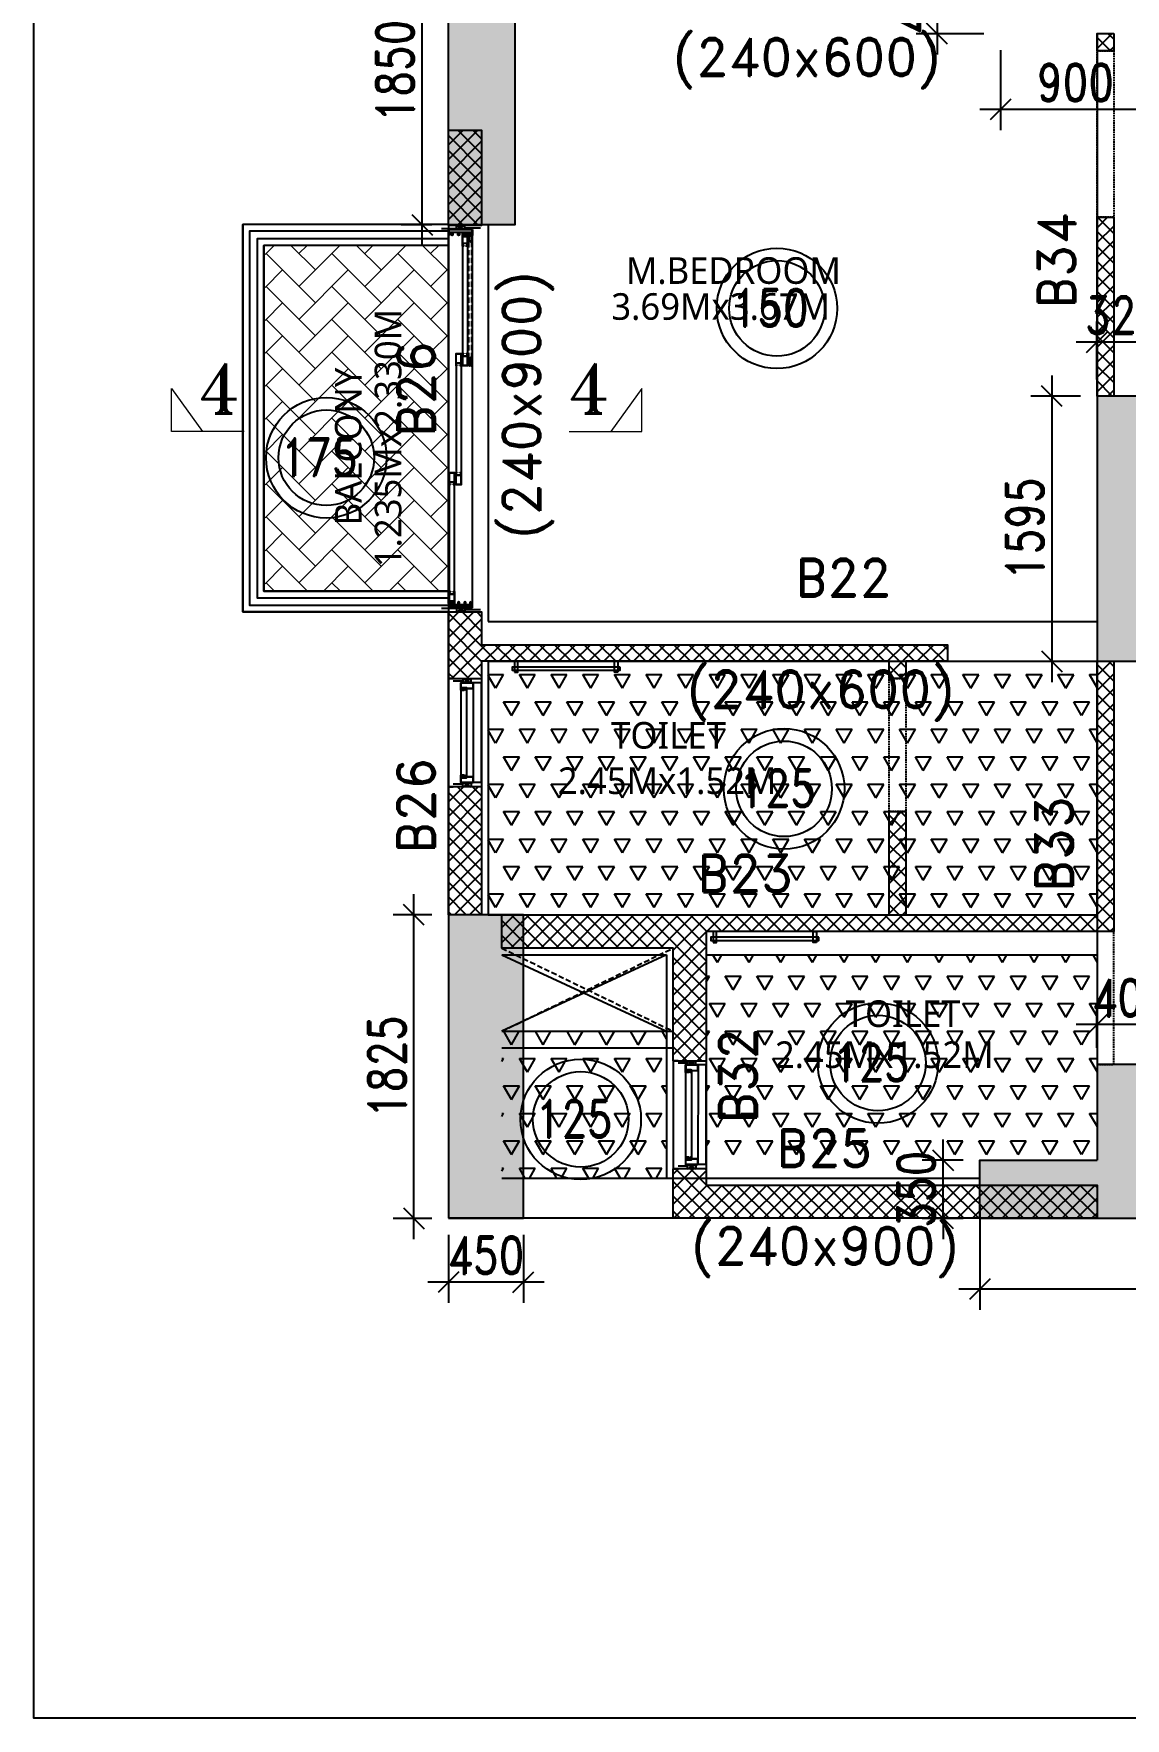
# Model space of a CAD drawing. Header units: millimetres. Extents: x 2061841 to 105821645, y -77612 to 48520811.
# Drawn here: x 105731241 to 105737807, y 48421234 to 48431366 of the extents above; entities that cross this region are included whole.
import ezdxf

# ---------------------------------------------------------------- set-up
doc = ezdxf.new("R2010")
doc.units = ezdxf.units.MM
doc.header["$LTSCALE"] = 10
doc.header["$MEASUREMENT"] = 0
doc.linetypes.add('$0$HIDDEN', pattern=[0.375, 0.25, -0.125])
doc.linetypes.add('HIDDEN2', pattern=[4.7625, 3.175, -1.5875])
for name, color, linetype in [('A-ANNO-LABL', 140, 'Continuous'), ('A-ELEV-HIDN', 54, 'HIDDEN2'), ('A-ELEV-LITE', 74, 'Continuous'), ('A-FLOR-HRAL', 200, 'Continuous'), ('A-GLAZ-FRAM', 74, 'Continuous'), ('A-WALL', 3, 'Continuous'), ('A-WALL-CILL', 140, 'Continuous'), ('A-WALL-FNSH', 8, 'Continuous'), ('A-WALL-PATT', 54, 'Continuous'), ('AP-SANR-FIXT', 74, 'Continuous'), ('AS-COLS', 2, 'Continuous'), ('S-BEAM', 4, 'Continuous'), ('S-BEAMNO.', 4, 'Continuous'), ('S-CUTOUT', 6, 'Continuous'), ('S-OPENING', 6, 'Continuous'), ('S-slab thk.', 2, 'Continuous'), ('S-Sunk', 8, 'Continuous'), ('xr_TDT02_Toilet_01_settingout$0$A-ELEV-FINE', 8, 'Continuous')]:
    doc.layers.add(name, color=color, linetype=linetype)
doc.layers.add('A-FIRE DOOR', color=1, linetype='Continuous', true_color=0xff0000)
for name, color, linetype, lineweight in [('S-Hatch Balcony', 8, 'Continuous', 5), ('S-STRCOL HATCH', 33, 'Continuous', 9), ('SEC-LINE', 1, 'Continuous', 15)]:
    doc.layers.add(name, color=color, linetype=linetype, lineweight=lineweight)
doc.styles.add('200', font='romand.shx', dxfattribs={"width": 0.8, "height": 225})
doc.styles.add('Lucida SU', font='l_10646.ttf')
doc.styles.add('RD', font='romand.shx', dxfattribs={"width": 0.9, "height": 225})
doc.styles.add('RT', font='romant.shx', dxfattribs={"height": 250})
doc.dimstyles.new('GR1', dxfattribs={"dimtxt": 225, "dimasz": 125, "dimexe": 125, "dimexo": 100, "dimgap": 50, "dimtad": 1, "dimdec": 0, "dimzin": 3, "dimdsep": 46, "dimtxsty": '200', "dimblk1": 'OBLIQUE', "dimblk2": 'OBLIQUE', "dimsah": 1, "dimcen": 0.0625, "dimdle": 125, "dimclrd": 3, "dimclre": 3, "dimclrt": 2, "dimadec": 0, "dimazin": 0, "dimtfac": 1, "dimtdec": 0, "dimtix": 1, "dimtmove": 0, "dimatfit": 3, "dimfxl": 1, "dimtolj": 1, "dimtzin": 0, "dimarcsym": 0})
pattern_1 = [(135, (101911631.5, 48122568.903), (-44.9012806, -44.9012806), []), (225, (101911631.5, 48122568.903), (44.9012806, -44.9012806), [])]
pattern_2 = [(60, (310081.56, 0), (-95.24999982, 164.97783931), [95.25, -95.25]), (120, (310081.56, 0), (-190.49999982, 1e-07), [95.25, -95.25]), (0, (310033.94, 82.49), (95.25, 164.9778392), [95.25, -95.25])]

# ---------------------------------------------------------------- blocks, each defined once
blk = doc.blocks.new('Alframe Door 3T+W')
for p, q in [((35, 146), (0, 146)), ((0, 146), (0, 0)), ((1, 2), (1, 144)), ((1, 144), (16, 144)), ((16, 144), (16, 2)), ((18, 129), (18, 144)), ((18, 144), (35, 144)), ((34, 129), (18, 129)), ((18, 90), (18, 119)), ((18, 119), (34, 119)), ((35, 144), (35, 146)), ((0, 0), (35, 0)), ((16, 2), (1, 2)), ((34, 90), (18, 90)), ((18, 51), (18, 80)), ((18, 80), (34, 80)), ((34, 51), (18, 51)), ((18, 17), (18, 41)), ((18, 41), (34, 41)), ((35, 17), (18, 17)), ((18, 2), (18, 11)), ((18, 11), (35, 11)), ((35, 2), (18, 2)), ((35, 0), (35, 2))]:
    blk.add_line(p, q)
for centre, start, end in [((23, 124), 336, 24), ((23, 85), 336, 24), ((23, 46), 336, 24), ((23, 14), 346.3245, 13.6755)]:
    blk.add_arc(centre, 12.3, start, end)
blk = doc.blocks.new('Alframe Win shutter wmesh')
for points in [[(7, -46), (7, 0), (4, 0), (4, -1), (6, -1), (6, -13), (-6, -13), (-6, -1), (-4, -1), (-4, 0), (-8, 0), (-8, -50), (-1, -50), (-1, -48), (-2, -48), (-2, -49), (-6, -49), (-6, -46)], [(6, -14), (-6, -14), (-6, -45), (6, -45)]]:
    blk.add_lwpolyline(points, close=True)
blk = doc.blocks.new('Al frame Door shutter 1')
blk.add_lwpolyline([(8, -60), (15, -60), (15, 15), (8, 15), (8, 13), (13, 13), (13, 0), (-14, 0), (-14, 13), (-8, 13), (-8, 15), (-15, 15), (-15, -60), (-8, -60), (-8, -58), (-14, -58), (-14, -45), (13, -45), (13, -58), (8, -58), (8, -60)])
blk.add_lwpolyline([(-14, -44), (13, -44), (13, -2), (-14, -2)], close=True)
blk = doc.blocks.new('Al frame Door shutter 2')
for p, q in [((-8, 75), (-15, 75)), ((-14, 60), (-14, 73)), ((-14, 73), (-8, 73)), ((14, 60), (-14, 60)), ((14, 58), (-14, 58)), ((-14, 58), (-14, 2)), ((-14, 2), (14, 2)), ((-8, 73), (-8, 75)), ((15, 75), (8, 75)), ((8, 75), (8, 73)), ((8, 73), (14, 73)), ((14, 73), (14, 60)), ((14, 2), (14, 58)), ((15, 34), (15, 75)), ((15, 34), (19, 34)), ((19, 33), (15, 33)), ((21, 37), (19, 34)), ((22, 36), (19, 33)), ((22, 36), (21, 37))]:
    blk.add_line(p, q)
blk.add_lwpolyline([(-15, 75), (-15, 0), (15, 0), (15, 33)])
blk = doc.blocks.new('*U693')
for p, q in [((50, 179), (2275, 179)), ((124, 173), (764, 173)), ((124, 143), (764, 143)), ((1480, 133), (839, 133)), ((1480, 103), (839, 103)), ((50, 33), (2266, 33)), ((2201, 94), (1555, 94)), ((2201, 64), (1555, 64))]:
    blk.add_line(p, q)
at = {"linetype": 'HIDDEN2'}
for p, q in [((1526, 55), (2230, 55)), ((2226, 40), (1530, 40))]:
    blk.add_line(p, q, dxfattribs=at)
at = {"color": 251}
for points in [[(25, 81), (0, 81), (25, 131), (0, 131), (25, 81), (25, 131)], [(2300, 81), (2325, 81), (2300, 131), (2325, 131), (2300, 81), (2300, 131)]]:
    blk.add_lwpolyline(points, dxfattribs=at)
at = {"layer": 'A-WALL-FNSH'}
for p, q in [((20, 131), (20, 220)), ((2305, 131), (2305, 220)), ((15, 81), (15, -15)), ((2310, 81), (2310, -15))]:
    blk.add_line(p, q, dxfattribs=at)
blk.add_blockref('Alframe Door 3T+W', (25, 33))
at = {"xscale": -1}
for name, p, rotation in [('Al frame Door shutter 1', (64, 158), 90), ('Al frame Door shutter 2', (839, 158), 90), ('Al frame Door shutter 2', (764, 118), 270), ('Al frame Door shutter 2', (1555, 118), 90), ('Al frame Door shutter 2', (1480, 79), 270), ('Al frame Door shutter 1', (2261, 79), 270), ('Alframe Win shutter wmesh', (2276, 47), 270)]:
    blk.add_blockref(name, p, dxfattribs=dict(at, rotation=rotation))
blk.add_blockref('Alframe Door 3T+W', (2300, 33), dxfattribs=at)
at = {"rotation": 90.00000000000001}
blk.add_blockref('Alframe Win shutter wmesh', (1480, 47), dxfattribs=at)
blk = doc.blocks.new('xr_TDT02_Toilet_01_settingout$0$i dont know')
at = {"layer": 'AP-SANR-FIXT', "ltscale": 0.2}
blk.add_lwpolyline([(19553, 3403), (20203, 3403), (20203, 3422), (19553, 3422)], close=True, dxfattribs=at)
at = {"layer": 'AP-SANR-FIXT', "ltscale": 0.2, "elevation": 0}
for points in [[(19568, 3434), (19588, 3434), (19588, 3368), (19568, 3368)], [(20188, 3434), (20168, 3434), (20168, 3368), (20188, 3368)]]:
    blk.add_lwpolyline(points, close=True, dxfattribs=at)
blk = doc.blocks.new('Win clip')
for points in [[(14, 1), (14, 9), (18, 9), (18, 8), (19, 8), (19, 9), (20, 9), (20, 10), (0, 10), (0, 0), (3, 0), (3, -1), (2, -1), (2, -2), (5, -2), (5, 0), (17, 0), (17, -1), (15, -1), (15, -2), (18, -2), (18, 1)], [(1, 9), (13, 9), (13, 1), (1, 1)]]:
    blk.add_lwpolyline(points, close=True)
at = {"layer": 'Defpoints'}
blk.add_line((28, 3), (22, 3), dxfattribs=at)
blk = doc.blocks.new('*U695')
at = {"color": 251}
for p, q in [((0, 88), (25, 88)), ((25, 88), (0, 38)), ((0, 88), (25, 38)), ((25, 38), (0, 38)), ((650, 88), (625, 88)), ((625, 88), (650, 38)), ((650, 88), (625, 38)), ((625, 38), (650, 38))]:
    blk.add_line(p, q, dxfattribs=at)
for p, q in [((60, 25), (590, 25)), ((70, 100), (590, 100)), ((70, 65), (590, 65))]:
    blk.add_line(p, q)
for points in [[(62, 70), (62, 67), (55, 67), (55, 85), (59, 85), (59, 84), (60, 84), (60, 88), (59, 88), (59, 87), (55, 87), (55, 99), (59, 99), (59, 97), (60, 97), (60, 100), (25, 100), (25, 25), (60, 25), (60, 65), (70, 65), (70, 70)], [(69, 69), (68, 69), (68, 70), (70, 70), (68, 70), (68, 69), (69, 69), (69, 67), (63, 67), (63, 69)], [(588, 70), (588, 67), (595, 67), (595, 85), (591, 85), (591, 84), (590, 84), (590, 88), (591, 88), (591, 87), (595, 87), (595, 99), (591, 99), (591, 97), (590, 97), (590, 100), (625, 100), (625, 25), (590, 25), (590, 65), (580, 65), (580, 70)], [(581, 69), (582, 69), (582, 70), (580, 70), (582, 70), (582, 69), (581, 69), (581, 67), (587, 67), (587, 69)]]:
    blk.add_lwpolyline(points)
for points in [[(59, 26), (26, 26), (26, 99), (54, 99), (54, 65), (59, 65)], [(65, 80), (65, 79), (63, 79), (65, 79), (65, 80), (62, 80)], [(585, 80), (585, 79), (587, 79), (585, 79), (585, 80), (588, 80)], [(591, 26), (624, 26), (624, 99), (596, 99), (596, 65), (591, 65)]]:
    blk.add_lwpolyline(points, close=True)
at = {"layer": 'A-WALL-CILL'}
blk.add_line((625, -25), (25, -25), dxfattribs=at)
blk.add_lwpolyline([(0, 145), (0, 175), (650, 175), (650, 145)], dxfattribs=at)
at = {"layer": 'A-WALL-FNSH'}
for p, q in [((15, 88), (15, 145)), ((635, 88), (635, 145)), ((25, -25), (25, 35)), ((625, -25), (625, 35))]:
    blk.add_line(p, q, dxfattribs=at)
at = {"rotation": 270}
blk.add_blockref('Win clip', (60, 100), dxfattribs=at)
at = {"xscale": -1, "rotation": 90}
blk.add_blockref('Win clip', (590, 100), dxfattribs=at)
blk = doc.blocks.new('*U700')
at = {"color": 251}
for p, q in [((0, 88), (25, 88)), ((25, 88), (0, 38)), ((0, 88), (25, 38)), ((25, 38), (0, 38)), ((650, 88), (625, 88)), ((625, 88), (650, 38)), ((650, 88), (625, 38)), ((625, 38), (650, 38))]:
    blk.add_line(p, q, dxfattribs=at)
for p, q in [((60, 25), (590, 25)), ((70, 100), (590, 100)), ((70, 65), (590, 65))]:
    blk.add_line(p, q)
for points in [[(62, 70), (62, 67), (55, 67), (55, 85), (59, 85), (59, 84), (60, 84), (60, 88), (59, 88), (59, 87), (55, 87), (55, 99), (59, 99), (59, 97), (60, 97), (60, 100), (25, 100), (25, 25), (60, 25), (60, 65), (70, 65), (70, 70)], [(69, 69), (68, 69), (68, 70), (70, 70), (68, 70), (68, 69), (69, 69), (69, 67), (63, 67), (63, 69)], [(588, 70), (588, 67), (595, 67), (595, 85), (591, 85), (591, 84), (590, 84), (590, 88), (591, 88), (591, 87), (595, 87), (595, 99), (591, 99), (591, 97), (590, 97), (590, 100), (625, 100), (625, 25), (590, 25), (590, 65), (580, 65), (580, 70)], [(581, 69), (582, 69), (582, 70), (580, 70), (582, 70), (582, 69), (581, 69), (581, 67), (587, 67), (587, 69)]]:
    blk.add_lwpolyline(points)
for points in [[(59, 26), (26, 26), (26, 99), (54, 99), (54, 65), (59, 65)], [(65, 80), (65, 79), (63, 79), (65, 79), (65, 80), (62, 80)], [(585, 80), (585, 79), (587, 79), (585, 79), (585, 80), (588, 80)], [(591, 26), (624, 26), (624, 99), (596, 99), (596, 65), (591, 65)]]:
    blk.add_lwpolyline(points, close=True)
at = {"layer": 'A-WALL-CILL'}
blk.add_line((625, -25), (25, -25), dxfattribs=at)
blk.add_lwpolyline([(0, 145), (0, 175), (650, 175), (650, 145)], dxfattribs=at)
at = {"layer": 'A-WALL-FNSH'}
for p, q in [((15, 88), (15, 145)), ((635, 88), (635, 145)), ((25, -25), (25, 35)), ((625, -25), (625, 35))]:
    blk.add_line(p, q, dxfattribs=at)
at = {"rotation": 270}
blk.add_blockref('Win clip', (60, 100), dxfattribs=at)
at = {"xscale": -1, "rotation": 90}
blk.add_blockref('Win clip', (590, 100), dxfattribs=at)
blk = doc.blocks.new('_Oblique')
at = {"color": 0, "linetype": 'ByBlock', "lineweight": -2}
blk.add_line((-0.5, -0.5), (0.5, 0.5), dxfattribs=at)
blk = doc.blocks.new('*D1011')
at = {"layer": 'AS-COLS', "color": 3, "lineweight": -2, "transparency": 16777216}
for p, q in [((102970736, 48522156), (102970736, 48521747)), ((102971186, 48522156), (102971186, 48521747)), ((102971311, 48521872), (102970611, 48521872))]:
    blk.add_line(p, q, dxfattribs=at)
at = {"layer": 'Defpoints', "color": 0, "transparency": 16777216}
for p in [(102970736, 48522256), (102971186, 48522256), (102970736, 48521872)]:
    blk.add_point(p, dxfattribs=at)
at = {"layer": 'AS-COLS', "color": 3, "lineweight": -2, "transparency": 16777216, "xscale": 125, "yscale": 125, "zscale": 125, "rotation": 180}
blk.add_blockref('_Oblique', (102970736, 48521872), dxfattribs=at)
at = {"layer": 'AS-COLS', "color": 3, "lineweight": -2, "transparency": 16777216, "xscale": 125, "yscale": 125, "zscale": 125}
blk.add_blockref('_Oblique', (102971186, 48521872), dxfattribs=at)
at = {"layer": 'AS-COLS', "color": 2, "transparency": 16777216, "insert": (102970961, 48522034), "char_height": 225, "attachment_point": 5, "style": '200'}
blk.add_mtext('\\A1;450', dxfattribs=at)
blk = doc.blocks.new('*D1012')
at = {"layer": 'AS-COLS', "color": 3, "lineweight": -2, "transparency": 16777216}
for p, q in [((102970528, 48522131), (102970528, 48524206)), ((102970636, 48524081), (102970403, 48524081)), ((102970636, 48522256), (102970403, 48522256))]:
    blk.add_line(p, q, dxfattribs=at)
at = {"layer": 'Defpoints', "color": 0, "transparency": 16777216}
for p in [(102970528, 48524081), (102970736, 48524081), (102970736, 48522256)]:
    blk.add_point(p, dxfattribs=at)
at = {"layer": 'AS-COLS', "color": 3, "lineweight": -2, "transparency": 16777216, "xscale": 125, "yscale": 125, "zscale": 125}
for p, rotation in [((102970528, 48524081), 90), ((102970528, 48522256), 270)]:
    blk.add_blockref('_Oblique', p, dxfattribs=dict(at, rotation=rotation))
at = {"layer": 'AS-COLS', "color": 2, "transparency": 16777216, "insert": (102970366, 48523169), "char_height": 225, "attachment_point": 5, "rotation": 90, "style": '200'}
blk.add_mtext('\\A1;1825', dxfattribs=at)
blk = doc.blocks.new('*D1013')
at = {"layer": 'AS-COLS', "color": 3, "lineweight": -2, "transparency": 16777216}
for p, q in [((102974364, 48527326), (102974364, 48525481)), ((102974536, 48527201), (102974239, 48527201)), ((102974536, 48525606), (102974239, 48525606))]:
    blk.add_line(p, q, dxfattribs=at)
at = {"layer": 'Defpoints', "color": 0, "transparency": 16777216}
for p in [(102974636, 48527201), (102974364, 48525606), (102974636, 48525606)]:
    blk.add_point(p, dxfattribs=at)
at = {"layer": 'AS-COLS', "color": 3, "lineweight": -2, "transparency": 16777216, "xscale": 125, "yscale": 125, "zscale": 125}
for p, rotation in [((102974364, 48527201), 90), ((102974364, 48525606), 270)]:
    blk.add_blockref('_Oblique', p, dxfattribs=dict(at, rotation=rotation))
at = {"layer": 'AS-COLS', "color": 2, "transparency": 16777216, "insert": (102974202, 48526404), "char_height": 225, "attachment_point": 5, "rotation": 90, "style": '200'}
blk.add_mtext('\\A1;1595', dxfattribs=at)
blk = doc.blocks.new('*D1014')
at = {"layer": 'AS-COLS', "color": 3, "lineweight": -2, "transparency": 16777216}
for p, q in [((102974636, 48527301), (102974636, 48527651)), ((102974956, 48527301), (102974956, 48527651)), ((102974636, 48527526), (102974511, 48527526)), ((102974956, 48527526), (102974636, 48527526)), ((102974956, 48527526), (102975081, 48527526))]:
    blk.add_line(p, q, dxfattribs=at)
at = {"layer": 'Defpoints', "color": 0, "transparency": 16777216}
for p in [(102974636, 48527526), (102974636, 48527201), (102974956, 48527201)]:
    blk.add_point(p, dxfattribs=at)
at = {"layer": 'AS-COLS', "color": 3, "lineweight": -2, "transparency": 16777216, "xscale": 125, "yscale": 125, "zscale": 125}
blk.add_blockref('_Oblique', (102974636, 48527526), dxfattribs=at)
at = {"layer": 'AS-COLS', "color": 3, "lineweight": -2, "transparency": 16777216, "xscale": 125, "yscale": 125, "zscale": 125, "rotation": 180}
blk.add_blockref('_Oblique', (102974956, 48527526), dxfattribs=at)
at = {"layer": 'AS-COLS', "color": 2, "transparency": 16777216, "insert": (102974796, 48527688), "char_height": 225, "attachment_point": 5, "style": '200'}
blk.add_mtext('\\A1;320', dxfattribs=at)
blk = doc.blocks.new('*D1017')
at = {"layer": 'AS-COLS', "color": 3, "lineweight": -2, "transparency": 16777216}
for p, q in [((102973674, 48529831), (102973674, 48529956)), ((102973956, 48529831), (102973549, 48529831)), ((102973674, 48529831), (102973674, 48529381)), ((102973956, 48529381), (102973549, 48529381)), ((102973674, 48529381), (102973674, 48529256))]:
    blk.add_line(p, q, dxfattribs=at)
at = {"layer": 'Defpoints', "color": 0, "transparency": 16777216}
for p in [(102974056, 48529831), (102973674, 48529381), (102974056, 48529381)]:
    blk.add_point(p, dxfattribs=at)
at = {"layer": 'AS-COLS', "color": 3, "lineweight": -2, "transparency": 16777216, "xscale": 125, "yscale": 125, "zscale": 125}
for p, rotation in [((102973674, 48529831), 270), ((102973674, 48529381), 90)]:
    blk.add_blockref('_Oblique', p, dxfattribs=dict(at, rotation=rotation))
at = {"layer": 'AS-COLS', "color": 2, "transparency": 16777216, "insert": (102973511, 48529606), "char_height": 225, "attachment_point": 5, "rotation": 90, "style": '200'}
blk.add_mtext('\\A1;450', dxfattribs=at)
blk = doc.blocks.new('*D1018')
at = {"layer": 'AS-COLS', "color": 3, "lineweight": -2, "transparency": 16777216}
for p, q in [((102974056, 48529281), (102974056, 48528800)), ((102974956, 48529281), (102974956, 48528800)), ((102975081, 48528925), (102973931, 48528925))]:
    blk.add_line(p, q, dxfattribs=at)
at = {"layer": 'Defpoints', "color": 0, "transparency": 16777216}
for p in [(102974056, 48529381), (102974956, 48529381), (102974056, 48528925)]:
    blk.add_point(p, dxfattribs=at)
at = {"layer": 'AS-COLS', "color": 3, "lineweight": -2, "transparency": 16777216, "xscale": 125, "yscale": 125, "zscale": 125, "rotation": 180}
blk.add_blockref('_Oblique', (102974056, 48528925), dxfattribs=at)
at = {"layer": 'AS-COLS', "color": 3, "lineweight": -2, "transparency": 16777216, "xscale": 125, "yscale": 125, "zscale": 125}
blk.add_blockref('_Oblique', (102974956, 48528925), dxfattribs=at)
at = {"layer": 'AS-COLS', "color": 2, "transparency": 16777216, "insert": (102974506, 48529088), "char_height": 225, "attachment_point": 5, "style": '200'}
blk.add_mtext('\\A1;900', dxfattribs=at)
blk = doc.blocks.new('*D1019')
at = {"layer": 'AS-COLS', "color": 3, "lineweight": -2, "transparency": 16777216}
for p, q in [((102970577, 48528107), (102970577, 48530207)), ((102970635, 48530082), (102970452, 48530082)), ((102970635, 48528232), (102970452, 48528232))]:
    blk.add_line(p, q, dxfattribs=at)
at = {"layer": 'Defpoints', "color": 0, "transparency": 16777216}
for p in [(102970577, 48530082), (102970735, 48530082), (102970735, 48528232)]:
    blk.add_point(p, dxfattribs=at)
at = {"layer": 'AS-COLS', "color": 3, "lineweight": -2, "transparency": 16777216, "xscale": 125, "yscale": 125, "zscale": 125}
for p, rotation in [((102970577, 48530082), 90), ((102970577, 48528232), 270)]:
    blk.add_blockref('_Oblique', p, dxfattribs=dict(at, rotation=rotation))
at = {"layer": 'AS-COLS', "color": 2, "transparency": 16777216, "insert": (102970414, 48529157), "char_height": 225, "attachment_point": 5, "rotation": 90, "style": '200'}
blk.add_mtext('\\A1;1850', dxfattribs=at)
blk = doc.blocks.new('A$C21A8152F')
at = {"layer": 'SEC-LINE'}
for p, q in [((513, 311), (292, 3)), ((513, 3), (513, 311)), ((-7, 3), (513, 3))]:
    blk.add_line(p, q, dxfattribs=at)
blk = doc.blocks.new('*D1077')
at = {"layer": 'AS-COLS', "color": 3, "lineweight": -2, "transparency": 16777216}
for p, q in [((102973931, 48522326), (102973931, 48521705)), ((102976506, 48522354), (102976506, 48521705)), ((102976631, 48521830), (102973806, 48521830))]:
    blk.add_line(p, q, dxfattribs=at)
at = {"layer": 'Defpoints', "color": 0, "transparency": 16777216}
for p in [(102973931, 48522426), (102976506, 48522454), (102973931, 48521830)]:
    blk.add_point(p, dxfattribs=at)
at = {"layer": 'AS-COLS', "color": 3, "lineweight": -2, "transparency": 16777216, "xscale": 125, "yscale": 125, "zscale": 125, "rotation": 180}
blk.add_blockref('_Oblique', (102973931, 48521830), dxfattribs=at)
at = {"layer": 'AS-COLS', "color": 3, "lineweight": -2, "transparency": 16777216, "xscale": 125, "yscale": 125, "zscale": 125}
blk.add_blockref('_Oblique', (102976506, 48521830), dxfattribs=at)
at = {"layer": 'AS-COLS', "color": 2, "transparency": 16777216, "insert": (102975219, 48521993), "char_height": 225, "attachment_point": 5, "style": '200'}
blk.add_mtext('\\A1;2575', dxfattribs=at)
blk = doc.blocks.new('*D1079')
at = {"layer": 'AS-COLS', "color": 3, "lineweight": -2, "transparency": 16777216}
for p, q in [((102974636, 48523281), (102974636, 48523546)), ((102975036, 48523281), (102975036, 48523546)), ((102974636, 48523421), (102974511, 48523421)), ((102975036, 48523421), (102974636, 48523421)), ((102975036, 48523421), (102975161, 48523421))]:
    blk.add_line(p, q, dxfattribs=at)
at = {"layer": 'Defpoints', "color": 0, "transparency": 16777216}
for p in [(102974636, 48523421), (102974636, 48523181), (102975036, 48523181)]:
    blk.add_point(p, dxfattribs=at)
at = {"layer": 'AS-COLS', "color": 3, "lineweight": -2, "transparency": 16777216, "xscale": 125, "yscale": 125, "zscale": 125}
blk.add_blockref('_Oblique', (102974636, 48523421), dxfattribs=at)
at = {"layer": 'AS-COLS', "color": 3, "lineweight": -2, "transparency": 16777216, "xscale": 125, "yscale": 125, "zscale": 125, "rotation": 180}
blk.add_blockref('_Oblique', (102975036, 48523421), dxfattribs=at)
at = {"layer": 'AS-COLS', "color": 2, "transparency": 16777216, "insert": (102974836, 48523583), "char_height": 225, "attachment_point": 5, "style": '200'}
blk.add_mtext('\\A1;400', dxfattribs=at)
blk = doc.blocks.new('*D1080')
at = {"layer": 'AS-COLS', "color": 3, "lineweight": -2, "transparency": 16777216}
for p, q in [((102973710, 48522606), (102973710, 48522731)), ((102973831, 48522606), (102973585, 48522606)), ((102973710, 48522256), (102973710, 48522606)), ((102973831, 48522256), (102973585, 48522256)), ((102973710, 48522256), (102973710, 48522131))]:
    blk.add_line(p, q, dxfattribs=at)
at = {"layer": 'Defpoints', "color": 0, "transparency": 16777216}
for p in [(102973710, 48522606), (102973931, 48522606), (102973931, 48522256)]:
    blk.add_point(p, dxfattribs=at)
at = {"layer": 'AS-COLS', "color": 3, "lineweight": -2, "transparency": 16777216, "xscale": 125, "yscale": 125, "zscale": 125}
for p, rotation in [((102973710, 48522606), 270), ((102973710, 48522256), 90)]:
    blk.add_blockref('_Oblique', p, dxfattribs=dict(at, rotation=rotation))
at = {"layer": 'AS-COLS', "color": 2, "transparency": 16777216, "insert": (102973548, 48522431), "char_height": 225, "attachment_point": 5, "rotation": 90, "style": '200'}
blk.add_mtext('\\A1;350', dxfattribs=at)
blk = doc.blocks.new('TOWER-A TYPICAL FLOOR FRAMING PLAN N')
at = {"layer": 'A-WALL-PATT'}
h = blk.add_hatch(dxfattribs=at)
h.set_pattern_fill('ANSI37', color=8, scale=20, angle=90)
h.set_pattern_definition(pattern_1)
edge = h.paths.add_edge_path()
edge.add_line((102974736.3, 48529381.3), (102974736.3, 48529277.6))
edge.add_line((102974736.3, 48529277.6), (102974636.3, 48529277.6))
edge.add_line((102974636.3, 48529277.6), (102974636.3, 48529381.9))
edge.add_line((102974636.3, 48529381.9), (102974736.3, 48529381.9))
h = blk.add_hatch(dxfattribs=at)
h.set_pattern_fill('ANSI37', color=8, scale=20, angle=90)
h.set_pattern_definition(pattern_1)
h.paths.add_polyline_path([(102970735.2, 48528228), (102970735.2, 48528801.4), (102970935.2, 48528801.4), (102970935.2, 48528228)])
h = blk.add_hatch(dxfattribs=at)
h.set_pattern_fill('ANSI37', color=8, scale=20, angle=90)
h.set_pattern_definition(pattern_1)
h.paths.add_polyline_path([(102974736.3, 48528277.6), (102974736.3, 48527201.3), (102974636.3, 48527201.3), (102974636.3, 48528277.6), (102974736.3, 48528277.6)])
h = blk.add_hatch(dxfattribs=at)
h.set_pattern_fill('ANSI37', color=8, scale=20, angle=90)
h.set_pattern_definition(pattern_1)
h.paths.add_polyline_path([(102970935.2, 48524852), (102970735.2, 48524852), (102970735.2, 48524081.3), (102970935.2, 48524081.3)])
h.paths.add_polyline_path([(102970735.2, 48525502), (102970935.2, 48525502), (102970935.2, 48525606.3), (102973386.3, 48525606.3), (102973386.3, 48525503), (102973486.3, 48525503), (102973486.3, 48525606.3), (102973736.3, 48525606.3), (102973736.3, 48525706.3), (102970935.2, 48525706.3), (102970935.2, 48525903), (102970735.2, 48525903)])
h = blk.add_hatch(dxfattribs=at)
h.set_pattern_fill('ANSI37', color=8, scale=20, angle=90)
h.set_pattern_definition(pattern_1)
h.paths.add_polyline_path([(102972086.3, 48523204.1), (102972286.3, 48523204.1), (102972286.3, 48523981.3), (102974736.3, 48523981.3), (102974736.3, 48525606.9), (102974636.3, 48525606.9), (102974636.3, 48524081.3), (102973486.3, 48524081.3), (102973486.3, 48524703), (102973386.3, 48524703), (102973386.3, 48524081.3), (102971056.3, 48524081.3), (102971056.3, 48523881.3), (102972086.3, 48523881.3)])
h.paths.add_polyline_path([(102972286.3, 48522554.1), (102972086.3, 48522554.1), (102972086.3, 48522256.3), (102974636.3, 48522256.3), (102974636.3, 48522456.3), (102972286.3, 48522456.3)])
at = {"layer": 'S-Hatch Balcony'}
h = blk.add_hatch(dxfattribs=at)
h.set_pattern_fill('AR-HBONE', color=256, scale=35, style=0)
h.set_pattern_definition([(45, (102426801.17, 48829587.81), (2e-14, 197.9899), [420, -140]), (135, (102426900.16, 48829686.8), (2e-14, 197.9899), [420, -140])])
h.paths.add_polyline_path([(102970737.6, 48528108), (102969632.3, 48528108), (102969632.3, 48526028), (102970737.6, 48526028)])
at = {"layer": 'S-STRCOL HATCH'}
h = blk.add_hatch(color=256, dxfattribs=at)
h.dxf.hatch_style = 1
h.paths.add_polyline_path([(102970735.4, 48528232.4), (102970735.3, 48530082), (102971135.3, 48530082), (102971135.4, 48528232.4), (102970735.4, 48528232.4)])
h = blk.add_hatch(color=256, dxfattribs=at)
h.dxf.hatch_style = 1
h.paths.add_polyline_path([(102974636.3, 48525607), (102974956.3, 48525607), (102974956.3, 48527201.3), (102974636.3, 48527201.3)])
h = blk.add_hatch(color=256, dxfattribs=at)
h.dxf.hatch_style = 1
h.paths.add_polyline_path([(102970736.3, 48522257), (102971186.3, 48522256.3), (102971186.3, 48524081.3), (102970736.3, 48524082)])
h = blk.add_hatch(color=256, dxfattribs=at)
h.dxf.hatch_style = 1
h.paths.add_polyline_path([(102974636.3, 48522606.3), (102975036.3, 48522606.3), (102975036.3, 48523182), (102974636.3, 48523182)])
h = blk.add_hatch(color=256, dxfattribs=at)
h.dxf.hatch_style = 1
h.paths.add_polyline_path([(102973929.8, 48522606.3), (102973929.8, 48522256.3), (102976506.3, 48522256.3), (102976506.3, 48522606.3), (102973929.8, 48522606.3)])
at = {"layer": 'S-Sunk'}
h = blk.add_hatch(dxfattribs=at)
h.set_pattern_fill('TRIANG', color=8, scale=20, style=0)
h.set_pattern_definition(pattern_2)
h.paths.add_polyline_path([(102970975.2, 48525606.3), (102974636.3, 48525606.3), (102974636.3, 48524081.2), (102970975.2, 48524081.2)])
h = blk.add_hatch(dxfattribs=at)
h.set_pattern_fill('TRIANG', color=8, scale=20, style=0)
h.set_pattern_definition(pattern_2)
h.paths.add_polyline_path([(102972286.3, 48523841.2), (102974638.7, 48523841.2), (102974638.7, 48522608), (102972286.3, 48522608)])
h = blk.add_hatch(dxfattribs=at)
h.set_pattern_fill('TRIANG', color=8, scale=20, style=0)
h.set_pattern_definition(pattern_2)
h.paths.add_polyline_path([(102971056.3, 48523381.3), (102972046.3, 48523381.3), (102972046.3, 48522496.3), (102971056.3, 48522496.3)])
at = {"layer": 'A-ELEV-HIDN'}
for p, q in [((102971056.3, 48523881.3, 0), (102972086.3, 48523381.3, 0)), ((102971056.3, 48523381.3, 0), (102972086.3, 48523881.3, 0))]:
    blk.add_line(p, q, dxfattribs=at)
at = {"layer": 'A-ELEV-HIDN', "ltscale": 0.3, "elevation": 0}
for points in [[(102974636.3, 48529277.6), (102974736.3, 48529277.6), (102974736.3, 48528277.6), (102974636.3, 48528277.6)], [(102973386.3, 48525503), (102973486.3, 48525503), (102973486.3, 48524703), (102973386.3, 48524703)], [(102974736.3, 48523981.3), (102974636.3, 48523981.3), (102974636.3, 48523181.3), (102974736.3, 48523181.3)]]:
    blk.add_lwpolyline(points, close=True, dxfattribs=at)
at = {"layer": 'A-ELEV-LITE'}
for p, q in [((102971056.3, 48523381.3, 0), (102972086.3, 48523381.3, 0)), ((102971056.3, 48523281.3, 0), (102972086.3, 48523281.3, 0))]:
    blk.add_line(p, q, dxfattribs=at)
at = {"layer": 'A-FIRE DOOR'}
blk.add_lwpolyline([(102968241.2, 48553234.4), (103017317, 48553234.4), (103017317, 48519249.1), (102968241.2, 48519249.1)], close=True, dxfattribs=at)
at = {"layer": 'A-FLOR-HRAL', "color": 252, "elevation": 0}
for points in [[(102970735.2, 48528233), (102969499.3, 48528233), (102969499.3, 48525903), (102970734.2, 48525903)], [(102970735.2, 48528193), (102969539.3, 48528193), (102969539.3, 48525943), (102970734.2, 48525943)], [(102970735.2, 48528148), (102969584.3, 48528148), (102969584.3, 48525988), (102970734.2, 48525988)], [(102970735.2, 48528108), (102969624.3, 48528108), (102969624.3, 48526028), (102970734.2, 48526028)]]:
    blk.add_lwpolyline(points, dxfattribs=at)
at = {"layer": 'A-WALL', "color": 8}
for p, q in [((102970735.2, 48525502), (102970935.2, 48525502)), ((102970935.2, 48524852), (102970735.2, 48524852)), ((102972086.3, 48523204.1), (102972286.3, 48523204.1)), ((102972286.3, 48523204.1), (102972286.3, 48522554.1)), ((102974736.3, 48523181.3, 0), (102974636.3, 48523181.3, 0)), ((102972286.3, 48522554.1), (102972086.3, 48522554.1))]:
    blk.add_line(p, q, dxfattribs=at)
at = {"layer": 'A-WALL', "color": 8, "elevation": 0}
for points in [[(102974736.3, 48529381.3), (102974736.3, 48529277.6), (102974636.3, 48529277.6), (102974636.3, 48529381.9), (102974736.3, 48529381.9)], [(102970735.2, 48528228), (102970735.2, 48528801.4), (102970935.2, 48528801.4), (102970935.2, 48528228), (102970735.2, 48528228)], [(102972086.3, 48523204.1), (102972086.3, 48523881.3), (102971056.3, 48523881.3), (102971056.3, 48524081.3), (102973386.3, 48524081.3), (102973386.3, 48524703), (102973486.3, 48524703), (102973486.3, 48524081.3), (102974636.3, 48524081.3), (102974636.3, 48525606.9), (102974736.3, 48525606.9), (102974736.3, 48523981.3), (102972286.3, 48523981.3), (102972286.3, 48523204.1)], [(102972286.3, 48522554.1), (102972286.3, 48522456.3), (102974636.3, 48522456.3), (102974636.3, 48522256.3), (102972086.3, 48522256.3), (102972086.3, 48522554.1)]]:
    blk.add_lwpolyline(points, dxfattribs=at)
for points in [[(102974736.3, 48528277.6), (102974736.3, 48527201.3), (102974636.3, 48527201.3), (102974636.3, 48528277.6)], [(102970735.2, 48525903), (102970935.2, 48525903), (102970935.2, 48525706.3), (102973736.3, 48525706.3), (102973736.3, 48525606.3), (102973486.3, 48525606.3), (102973486.3, 48525503), (102973386.3, 48525503), (102973386.3, 48525606.3), (102970935.2, 48525606.3), (102970935.2, 48524081.3), (102970735.2, 48524081.3)]]:
    blk.add_lwpolyline(points, close=True, dxfattribs=at)
at = {"layer": 'AS-COLS', "color": 1, "elevation": 0}
for points in [[(102970735.4, 48528232.4), (102970735.3, 48530082), (102971135.3, 48530082), (102971135.4, 48528232.4)], [(102974636.3, 48525606.3), (102974956.3, 48525606.3), (102974956.3, 48527201.3), (102974636.3, 48527201.3)], [(102970736.3, 48522256.3), (102971186.3, 48522256.3), (102971186.3, 48524081.3), (102970736.3, 48524081.3)]]:
    blk.add_lwpolyline(points, close=True, dxfattribs=at)
at = {"layer": 'AS-COLS', "color": 1}
blk.add_lwpolyline([(102975036.3, 48522606.1), (102975036.3, 48523181.3), (102974636.3, 48523181.3), (102974636.3, 48522606.1)], dxfattribs=at)
at = {"layer": 'AS-COLS', "color": 1, "elevation": 0}
blk.add_lwpolyline([(102975036.3, 48522606.1), (102976506.3, 48522606.1), (102976506.3, 48522256.1), (102973930.8, 48522256.1), (102973930.8, 48522606.1), (102974636.3, 48522606.1)], dxfattribs=at)
at = {"layer": 'S-BEAM', "linetype": '$0$HIDDEN'}
for p, q in [((102974636.3, 48529380.9, 0), (102974636.3, 48527201.3, 0)), ((102970975.2, 48528232.4, 0), (102970975.2, 48525846.3, 0)), ((102970975.2, 48525846.3, 0), (102974636.3, 48525846.3, 0)), ((102970974.5, 48524081.3, 0), (102974636.3, 48524081.2, 0)), ((102972286.3, 48523841.2, 0), (102974636.3, 48523841.2, 0)), ((102972286.3, 48523841.2, 0), (102972286.3, 48522496.3, 0)), ((102972046.3, 48523381.3, 0), (102972046.3, 48522496.3, 0))]:
    blk.add_line(p, q, dxfattribs=at)
at = {"layer": 'S-BEAM'}
for p, q in [((102970735.2, 48528233, 0), (102969499.3, 48528233, 0)), ((102969499.3, 48525903, 0), (102969499.3, 48528233, 0)), ((102970735.2, 48528233, 0), (102970735.2, 48524081.3, 0)), ((102970735.2, 48528108, 0), (102969624.3, 48528108, 0)), ((102969624.3, 48526028, 0), (102969624.3, 48528108, 0)), ((102970735.2, 48526028, 0), (102969624.3, 48526028, 0)), ((102970735.2, 48525903, 0), (102969499.3, 48525903, 0)), ((102970975.2, 48525606.3, 0), (102974636.3, 48525606.3, 0)), ((102970975.2, 48525606.3, 0), (102970975.2, 48524081.3, 0)), ((102974636.3, 48525606.9, 0), (102974636.3, 48524081.2, 0)), ((102974636.3, 48524081.2, 0), (102974636.3, 48523181.3, 0)), ((102971056.3, 48523841.2, 0), (102972046.3, 48523841.2, 0)), ((102972046.3, 48523841.2, 0), (102972046.3, 48523381.3, 0)), ((102971056.3, 48523381.3, 0), (102972046.3, 48523381.3, 0)), ((102972046.3, 48522496.3, 0), (102971056.3, 48522496.3, 0)), ((102973929.6, 48522496.3, 0), (102972046.3, 48522496.3, 0)), ((102973925.2, 48522256.3, 0), (102970736.3, 48522256.3, 0))]:
    blk.add_line(p, q, dxfattribs=at)
at = {"layer": 'S-CUTOUT'}
for p, q in [((102971056.3, 48523841.2, 0), (102972046.3, 48523381.3, 0)), ((102972046.3, 48523841.2, 0), (102971056.3, 48523381.3, 0))]:
    blk.add_line(p, q, dxfattribs=at)
at = {"layer": 'S-slab thk.'}
for centre, radius in [((102972711.1, 48527728.9, 0), 362.3), ((102972711.1, 48527728.9, 0), 287.3), ((102970001.1, 48526830.5, 0), 362.3), ((102970001.1, 48526830.5, 0), 287.3), ((102972754.2, 48524839.2, 0), 362.3), ((102972754.2, 48524839.2, 0), 287.3), ((102973318.6, 48523190.2, 0), 362.3), ((102973318.6, 48523190.2, 0), 287.3), ((102971531.2, 48522851.4, 0), 362.3), ((102971531.2, 48522851.4, 0), 287.3)]:
    blk.add_circle(centre, radius, dxfattribs=at)
at = {"layer": 'A-GLAZ-FRAM', "color": 252, "rotation": 90}
blk.add_blockref('*U693', (102970914.1, 48525903, 0), dxfattribs=at)
at = {"layer": 'A-GLAZ-FRAM', "color": 252, "xscale": -1, "rotation": 89.99681499126461}
for name, p in [('*U695', (102970909.3, 48525502, 0)), ('*U700', (102972261.4, 48523204.1, 0))]:
    blk.add_blockref(name, p, dxfattribs=at)
at = {"layer": 'SEC-LINE', "yscale": 0.8399999998509884}
for p, xscale, zscale in [((102969500.7, 48526985.4, 0), -0.8399999998509884, 0.84), ((102971467.3, 48526985.4, 0), 0.8399999998509884, 0.8399999998509884)]:
    blk.add_blockref('A$C21A8152F', p, dxfattribs=dict(at, xscale=xscale, zscale=zscale))
at = {"layer": 'xr_TDT02_Toilet_01_settingout$0$A-ELEV-FINE', "linetype": 'Continuous', "rotation": 180}
for p in [(102991321.7, 48528974.7, 0), (102992516.5, 48527349.7, 0)]:
    blk.add_blockref('xr_TDT02_Toilet_01_settingout$0$i dont know', p, dxfattribs=at)
at = {"layer": 'A-ANNO-LABL', "color": 252, "style": 'Lucida SU'}
for s, p in [('M.BEDROOM', (102971803.1, 48527876.5, 207.4)), ('3.69Mx3.67M', (102971714.9, 48527660.3, 207.4)), ('TOILET', (102971714, 48525081.1, 0)), ('2.45Mx1.52M', (102971393.3, 48524808.1, 207.4)), ('TOILET', (102973125, 48523407, 207.4)), ('2.45Mx1.52M', (102972698.8, 48523160.5, 207.4))]:
    blk.add_text(s, height=160, dxfattribs=at).set_placement(p)
for s, p in [('1.235Mx2.330M', (102970452.2, 48526172.2, 207.4)), ('BALCONY', (102970213.1, 48526424.1, 207.4))]:
    blk.add_text(s, height=160, rotation=90, dxfattribs=at).set_placement(p)
at = {"layer": 'S-BEAMNO.', "color": 2, "style": 'RD'}
for s, rotation, p in [('(240x600)', 0.00028, (102972090.2, 48529128.3, 0)), ('(240x900)', 90.00028, (102971287.8, 48526347.3, 0)), ('(240x600)', 0.00028, (102972173.8, 48525325.5, 0)), ('(240x900)', 0.00028, (102972200, 48521978.4, 0))]:
    blk.add_text(s, height=225, rotation=rotation, dxfattribs=at).set_placement(p)
at = {"layer": 'S-BEAMNO.', "color": 4, "style": 'RD'}
for s, rotation, p in [('B34', 90.00028, (102974505.2, 48527725.5, 0)), ('B26', 90.00028, (102970653.2, 48526954.2, 0)), ('B22', 0.00028, (102972820.4, 48525996.8, 0)), ('B26', 90.00028, (102970653.2, 48524447.5, 0)), ('B33', 90.00028, (102974491, 48524218.2, 0)), ('B23', 0.00028, (102972230.1, 48524217.4, 0)), ('B32', 90.00028, (102972589.3, 48522823.5, 0)), ('B25', 0.00028, (102972705.3, 48522566, 0))]:
    blk.add_text(s, height=225, rotation=rotation, dxfattribs=at).set_placement(p)
at = {"layer": 'S-slab thk.', "style": 'RD', "width": 0.8}
for s, p in [('150', (102972439.7, 48527620.1, 0)), ('175', (102969726.4, 48526721.7, 0)), ('125', (102972482.8, 48524730.4, 0)), ('125', (102973047.2, 48523081.4, 0)), ('125', (102971259.8, 48522742.6, 0))]:
    blk.add_text(s, height=225, rotation=0.00028, dxfattribs=at).set_placement(p)
at = {"layer": 'SEC-LINE', "style": 'RT'}
for p in [(102969229.2, 48527096.7, 0), (102971453.1, 48527096.7, 0)]:
    blk.add_text('4', height=300, dxfattribs=at).set_placement(p)
at = {"layer": 'AS-COLS', "color": 6}
for base, p1, p2, angle, picture, middle in [((102970576.7, 48530082, 0), (102970735.4, 48528232.4, 0), (102970735.3, 48530082, 0), 90, '*D1019', (102970414.2, 48529157.2, 0)), ((102973674, 48529381.3), (102974056.3, 48529831.3), (102974056.3, 48529381.3), 90, '*D1017', (102973511.5, 48529606.3)), ((102974364.3, 48525606.3, 0), (102974636.3, 48527201.3, 0), (102974636.3, 48525606.3, 0), 90, '*D1013', (102974201.8, 48526403.8, 0)), ((102970528.1, 48524081.3, 0), (102970736.3, 48522256.3, 0), (102970736.3, 48524081.3, 0), 90, '*D1012', (102970365.6, 48523168.8, 0)), ((102974636.3, 48523420.5), (102975036.3, 48523181.3), (102974636.3, 48523181.3), 180, '*D1079', (102974836.3, 48523583)), ((102973710.1, 48522606.1, 0), (102973930.8, 48522256.1, 0), (102973930.8, 48522606.1, 0), 90, '*D1080', (102973547.6, 48522431.1, 0)), ((102973930.7994, 48521830.196), (102976506.2531, 48522454.498), (102973930.7994, 48522426.407), 180, '*D1077', (102975218.5262, 48521992.696))]:
    dim = blk.add_linear_dim(base=base, p1=p1, p2=p2, angle=angle, dimstyle='GR1', dxfattribs=at)
    dim.commit()
    dim.dimension.update_dxf_attribs({"geometry": picture, "text_midpoint": middle})
for base, p1, p2, picture, middle in [((102974056.3, 48528925.3), (102974956.3, 48529381.3), (102974056.3, 48529381.3), '*D1018', (102974506.3, 48529087.8)), ((102974636.3, 48527525.9, 0), (102974956.3, 48527201.3, 0), (102974636.3, 48527201.3, 0), '*D1014', (102974796.3, 48527688.4, 0))]:
    dim = blk.add_linear_dim(base=base, p1=p1, p2=p2, dimstyle='GR1', dxfattribs=at)
    dim.commit()
    dim.dimension.update_dxf_attribs({"geometry": picture, "text_midpoint": middle})
dim = blk.add_linear_dim(base=(102970736.3, 48521871.8, 0), p1=(102971186.3, 48522256.3, 0), p2=(102970736.3, 48522256.3, 0), dimstyle='GR1', dxfattribs=at)
dim.commit()
dim.dimension.update_dxf_attribs({"geometry": '*D1011', "text_midpoint": (102970961.3, 48521871.8, 0), "dimtype": 128})

msp = doc.modelspace()

# ---------------------------------------------------------------- block references
at = {"layer": 'S-OPENING'}
msp.add_blockref('TOWER-A TYPICAL FLOOR FRAMING PLAN N', (2763000.3, -98014.7), dxfattribs=at)

doc.saveas('drawing.dxf')
